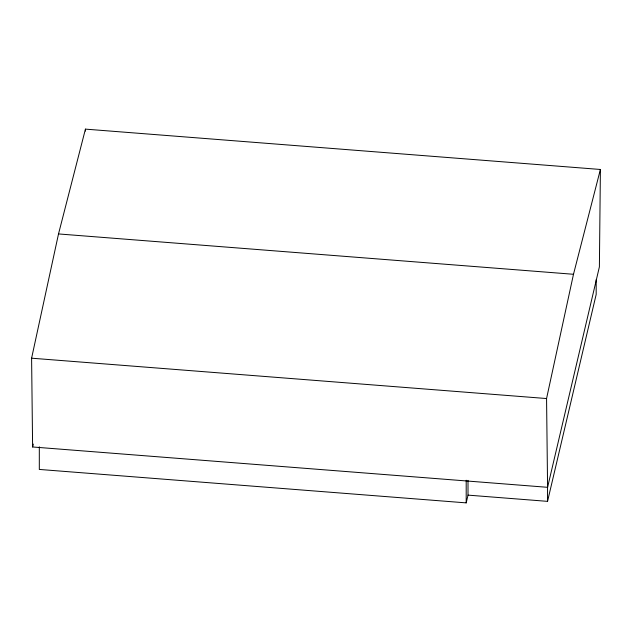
<?xml version="1.0" encoding="UTF-8"?>
<svg xmlns="http://www.w3.org/2000/svg" width="632" height="632" viewBox="0 0 632 632"><rect width="100%" height="100%" fill="white"/><g stroke="black" fill="none" stroke-linecap="round" stroke-linejoin="round"><path stroke-width="0.95" d="M85.415 131.093L85.439 129.125L600.4 169.471L599.389 266.87L547.581 487.312L32.611 446.974L31.6 358.194L58.515 233.935L85.439 129.125M547.581 487.312L546.562 398.539L573.485 274.28L600.4 169.471M32.611 446.974L33.291 444.099M39.31 446.808L39.31 469.434L466.195 502.875L468.012 495.125L468.012 480.367M468.012 495.125L547.549 501.358L596.181 294.417L596.181 279.66M58.515 233.935L573.485 274.28M31.6 358.194L546.562 398.539M547.549 486.601L547.549 501.358M466.195 480.249L466.195 502.875"/></g></svg>
